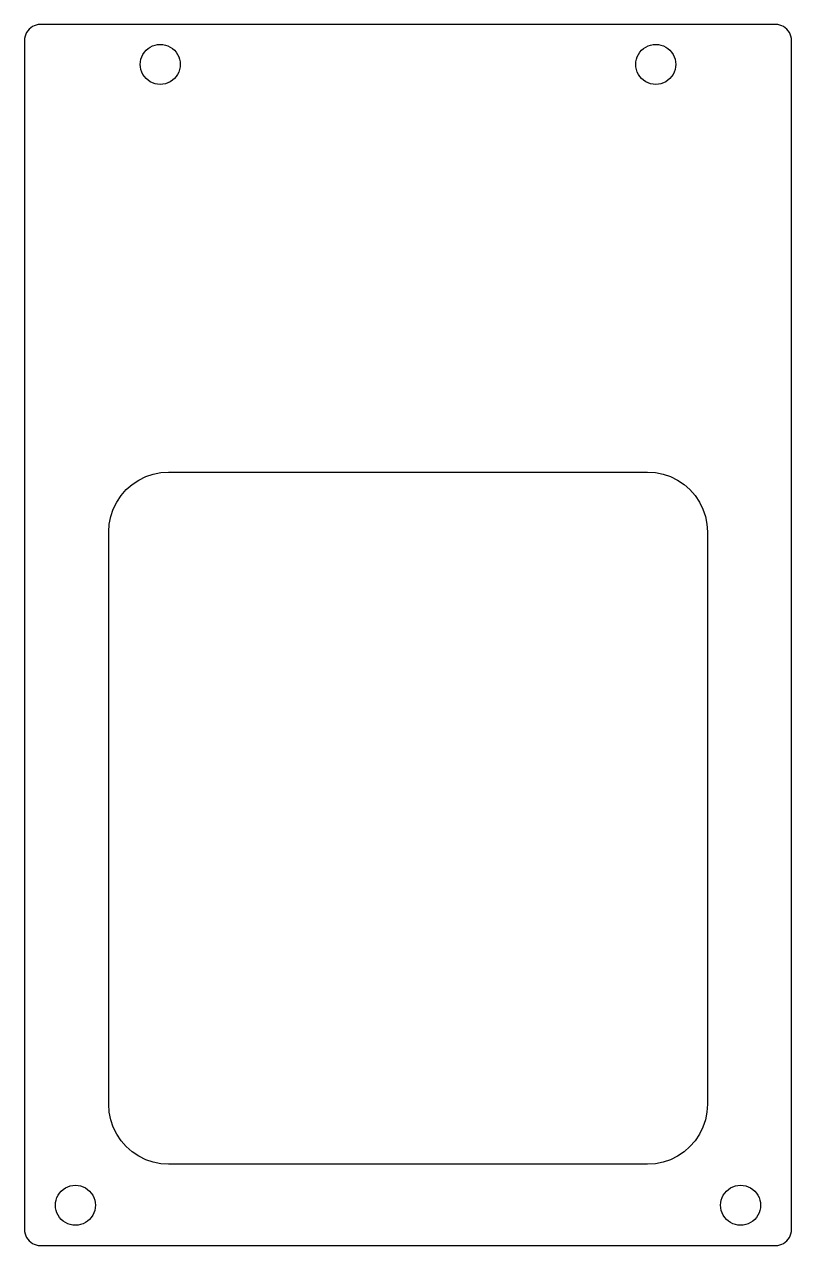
# Model space of a CAD drawing. Extents: x -2.6 to 35.8, y -2.1 to 59.
import ezdxf

# ---------------------------------------------------------------- set-up
doc = ezdxf.new("R2010")
doc.units = 0
doc.layers.get('0').update_dxf_attribs({"linetype": 'CONTINUOUS'})

msp = doc.modelspace()

# ---------------------------------------------------------------- linework, layer by layer
for points in [[(35.069, -2.091), (35.171, -2.07), (35.27, -2.037), (35.364, -1.991), (35.45, -1.933), (35.529, -1.864), (35.598, -1.785), (35.656, -1.699), (35.702, -1.605), (35.735, -1.506), (35.756, -1.404), (35.765, -1.261), (35.765, 58.161), (35.756, 58.304), (35.735, 58.406), (35.702, 58.505), (35.656, 58.599), (35.598, 58.685), (35.529, 58.764), (35.45, 58.833), (35.364, 58.891), (35.27, 58.937), (35.171, 58.97), (35.069, 58.991), (34.926, 59), (-1.796, 59), (-1.939, 58.991), (-2.041, 58.97), (-2.14, 58.937), (-2.234, 58.891), (-2.32, 58.833), (-2.399, 58.764), (-2.468, 58.685), (-2.526, 58.599), (-2.572, 58.505), (-2.605, 58.406), (-2.626, 58.304), (-2.635, 58.161), (-2.635, -1.261), (-2.626, -1.404), (-2.605, -1.506), (-2.572, -1.605), (-2.526, -1.699), (-2.468, -1.785), (-2.399, -1.864), (-2.32, -1.933), (-2.234, -1.991), (-2.14, -2.037), (-2.041, -2.07), (-1.939, -2.091), (-1.796, -2.1), (34.926, -2.1)], [(4.034, 56.009), (3.906, 56.034), (3.782, 56.076), (3.665, 56.134), (3.556, 56.207), (3.458, 56.293), (3.372, 56.391), (3.299, 56.5), (3.241, 56.617), (3.199, 56.741), (3.174, 56.87), (3.165, 57), (3.174, 57.13), (3.199, 57.259), (3.241, 57.383), (3.299, 57.5), (3.372, 57.609), (3.458, 57.707), (3.556, 57.793), (3.665, 57.866), (3.782, 57.924), (3.906, 57.966), (4.034, 57.991), (4.165, 58), (4.296, 57.991), (4.424, 57.966), (4.548, 57.924), (4.665, 57.866), (4.774, 57.793), (4.872, 57.707), (4.958, 57.609), (5.031, 57.5), (5.089, 57.383), (5.131, 57.259), (5.156, 57.13), (5.165, 57), (5.156, 56.87), (5.131, 56.741), (5.089, 56.617), (5.031, 56.5), (4.958, 56.391), (4.872, 56.293), (4.774, 56.207), (4.665, 56.134), (4.548, 56.076), (4.424, 56.034), (4.296, 56.009), (4.165, 56)], [(28.834, 56.009), (28.706, 56.034), (28.582, 56.076), (28.465, 56.134), (28.356, 56.207), (28.258, 56.293), (28.172, 56.391), (28.099, 56.5), (28.041, 56.617), (27.999, 56.741), (27.974, 56.87), (27.965, 57), (27.974, 57.13), (27.999, 57.259), (28.041, 57.383), (28.099, 57.5), (28.172, 57.609), (28.258, 57.707), (28.356, 57.793), (28.465, 57.866), (28.582, 57.924), (28.706, 57.966), (28.834, 57.991), (28.965, 58), (29.096, 57.991), (29.224, 57.966), (29.348, 57.924), (29.465, 57.866), (29.574, 57.793), (29.672, 57.707), (29.758, 57.609), (29.831, 57.5), (29.889, 57.383), (29.931, 57.259), (29.956, 57.13), (29.965, 57), (29.956, 56.87), (29.931, 56.741), (29.889, 56.617), (29.831, 56.5), (29.758, 56.391), (29.672, 56.293), (29.574, 56.207), (29.465, 56.134), (29.348, 56.076), (29.224, 56.034), (29.096, 56.009), (28.965, 56)], [(4.585, 1.97), (4.193, 1.996), (3.809, 2.072), (3.437, 2.198), (3.085, 2.372), (2.759, 2.59), (2.464, 2.849), (2.205, 3.144), (1.987, 3.47), (1.813, 3.822), (1.687, 4.194), (1.611, 4.578), (1.585, 4.97), (1.585, 33.604), (1.611, 33.996), (1.687, 34.38), (1.813, 34.752), (1.987, 35.104), (2.205, 35.43), (2.464, 35.725), (2.759, 35.984), (3.085, 36.202), (3.437, 36.376), (3.809, 36.502), (4.193, 36.578), (4.585, 36.604), (28.557, 36.604), (28.949, 36.578), (29.334, 36.502), (29.705, 36.376), (30.057, 36.202), (30.383, 35.984), (30.678, 35.725), (30.937, 35.43), (31.155, 35.104), (31.329, 34.752), (31.455, 34.38), (31.531, 33.996), (31.557, 33.604), (31.557, 4.97), (31.531, 4.578), (31.455, 4.194), (31.329, 3.822), (31.155, 3.47), (30.937, 3.144), (30.678, 2.849), (30.383, 2.59), (30.057, 2.372), (29.705, 2.198), (29.334, 2.072), (28.949, 1.996), (28.557, 1.97)], [(-0.212, -1.073), (-0.34, -1.047), (-0.464, -1.005), (-0.581, -0.947), (-0.69, -0.874), (-0.788, -0.788), (-0.874, -0.69), (-0.947, -0.581), (-1.005, -0.464), (-1.047, -0.34), (-1.073, -0.212), (-1.081, -0.081), (-1.073, 0.049), (-1.047, 0.178), (-1.005, 0.302), (-0.947, 0.419), (-0.874, 0.528), (-0.788, 0.626), (-0.69, 0.712), (-0.581, 0.785), (-0.464, 0.843), (-0.34, 0.885), (-0.212, 0.91), (-0.081, 0.919), (0.049, 0.91), (0.178, 0.885), (0.302, 0.843), (0.419, 0.785), (0.528, 0.712), (0.626, 0.626), (0.712, 0.528), (0.785, 0.419), (0.843, 0.302), (0.885, 0.178), (0.91, 0.049), (0.919, -0.081), (0.91, -0.212), (0.885, -0.34), (0.843, -0.464), (0.785, -0.581), (0.712, -0.69), (0.626, -0.788), (0.528, -0.874), (0.419, -0.947), (0.302, -1.005), (0.178, -1.047), (0.049, -1.073), (-0.081, -1.081)], [(33.081, -1.073), (32.952, -1.047), (32.828, -1.005), (32.711, -0.947), (32.602, -0.874), (32.504, -0.788), (32.418, -0.69), (32.345, -0.581), (32.287, -0.464), (32.245, -0.34), (32.22, -0.212), (32.211, -0.081), (32.22, 0.049), (32.245, 0.178), (32.287, 0.302), (32.345, 0.419), (32.418, 0.528), (32.504, 0.626), (32.602, 0.712), (32.711, 0.785), (32.828, 0.843), (32.952, 0.885), (33.081, 0.91), (33.211, 0.919), (33.342, 0.91), (33.47, 0.885), (33.594, 0.843), (33.711, 0.785), (33.82, 0.712), (33.918, 0.626), (34.005, 0.528), (34.077, 0.419), (34.135, 0.302), (34.177, 0.178), (34.203, 0.049), (34.211, -0.081), (34.203, -0.212), (34.177, -0.34), (34.135, -0.464), (34.077, -0.581), (34.005, -0.69), (33.918, -0.788), (33.82, -0.874), (33.711, -0.947), (33.594, -1.005), (33.47, -1.047), (33.342, -1.073), (33.211, -1.081)]]:
    msp.add_lwpolyline(points, close=True)

doc.saveas('drawing.dxf')
